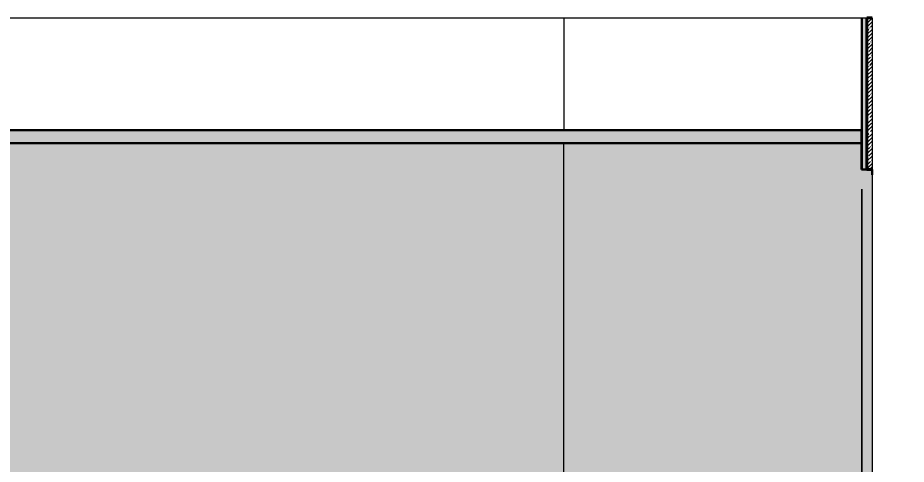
# Model space of a CAD drawing. Header units: millimetres. Extents: x -2711 to 60377, y -1987 to 15400.
# Drawn here: x 36805 to 40205, y 6373 to 8080 of the extents above; entities that cross this region are included whole.
import ezdxf

# ---------------------------------------------------------------- set-up
doc = ezdxf.new("R2010")
doc.units = ezdxf.units.MM
for name, color, linetype, lineweight in [('A-ANNO-DIMS', 7, 'Continuous', 9), ('A-ANNO-DIMS-25', 7, 'Continuous', 9), ('A-CLNG', 7, 'Continuous', 9), ('A-FLOR', 7, 'Continuous', 9), ('A-WALL', 7, 'Continuous', 9), ('A-WALL-PATT', 7, 'Continuous', 9), ('I-WALL', 7, 'Continuous', 9)]:
    doc.layers.add(name, color=color, linetype=linetype, lineweight=lineweight)
for name, color, linetype, lineweight, true_color in [('A-CLNG-1', 7, 'Continuous', 9, 0x787878), ('A-CLNG-2', 7, 'Continuous', 30, 0x3c3c3c), ('A-CLNG-FNSH-1', 7, 'Continuous', 30, 0x3c3c3c), ('A-WALL-4', 7, 'Continuous', 40, 0x3c3c3c), ('A-WALL-5', 7, 'Continuous', 30, 0x3c3c3c), ('A-WALL-FNSH-3', 7, 'Continuous', 30, 0x3c3c3c), ('I-WALL-1', 7, 'Continuous', 9, 0x787878)]:
    doc.layers.add(name, color=color, linetype=linetype, lineweight=lineweight, true_color=true_color)
doc.styles.add('ISOCPEUR_1', font='isocpeur.ttf', dxfattribs={"width": 0.9, "height": 62.5})
doc.dimstyles.new('ISO-2_5_0_9К_БОЛЬШОЙ_1', dxfattribs={"dimscale": 304.8, "dimtxt": 62.248823, "dimasz": 0.123031, "dimexe": 0.098425, "dimexo": 0.246063, "dimgap": 0, "dimtad": 1, "dimdec": 0, "dimrnd": 10, "dimzin": 0, "dimdsep": 46, "dimtxsty": 'ISOCPEUR_1', "dimblk1": 'OBLIQUE', "dimblk2": 'OBLIQUE', "dimsah": 1, "dimcen": 0.09, "dimdle": 0.098425, "dimazin": 0, "dimtfac": 1, "dimtdec": 4, "dimtix": 1, "dimtmove": 0, "dimatfit": 3, "dimfxl": 1, "dimtvp": 1, "dimtolj": 1, "dimtzin": 0, "dimarcsym": 2})
doc.dimstyles.new('ISO-2_5_0_9К_БОЛЬШОЙ_2', dxfattribs={"dimscale": 304.8, "dimtxt": 62.248823, "dimasz": 0.123031, "dimexe": 0.098425, "dimexo": 0.246063, "dimgap": 0, "dimtad": 1, "dimdec": 0, "dimrnd": 10, "dimzin": 0, "dimdsep": 46, "dimtxsty": 'ISOCPEUR_1', "dimblk1": 'OBLIQUE', "dimblk2": 'OBLIQUE', "dimsah": 1, "dimcen": 0.09, "dimdle": 0.098425, "dimazin": 0, "dimtfac": 1, "dimtdec": 4, "dimtix": 1, "dimtmove": 1, "dimatfit": 3, "dimfxl": 1, "dimtvp": 1, "dimtolj": 1, "dimtzin": 0, "dimarcsym": 2})
pattern_1 = [(0, (40164.783, 0), (30.48, 7.62), [2.515, -20.345, 2.515, -20.345, -121.92]), (0, (40164.783, 0), (30.48, 7.62), [-45.72, 2.515, -43.205, 2.515, -20.345, -53.34]), (0, (40164.783, 0), (30.48, 7.62), [-114.3, 2.515, -12.725, 2.515, -35.585]), (120, (40176.213, 3.81), (-21.8391136, 22.586454), [2.515, -20.345, 2.515, -20.345, -121.92]), (120, (40176.213, 3.81), (-21.8391136, 22.586454), [-45.72, 2.515, -43.205, 2.515, -20.345, -53.34]), (120, (40176.213, 3.81), (-21.8391136, 22.586454), [-114.3, 2.515, -12.725, 2.515, -35.585]), (240, (40180.023, 19.05), (-8.6408864, -30.206454), [2.515, -20.345, 2.515, -20.345, -121.92]), (240, (40180.023, 19.05), (-8.6408864, -30.206454), [-45.72, 2.515, -43.205, 2.515, -20.345, -53.34]), (240, (40180.023, 19.05), (-8.6408864, -30.206454), [-114.3, 2.515, -12.725, 2.515, -35.585])]

# ---------------------------------------------------------------- blocks, each defined once
blk = doc.blocks.new('DIMBLOCK17-Развертка 2_58-2')
at = {"layer": 'A-ANNO-DIMS-25'}
for p, q in [((40034.8, 7425), (40034.8, 3807.3)), ((40034.8, 3837.3), (40034.8, 7425)), ((40074.8, 4045), (40074.8, 3807.3)), ((40074.8, 3837.3), (40074.8, 4045)), ((40104.8, 3837.3), (40034.8, 3837.3)), ((40077.9, 3837.3), (40054.8, 3837.3)), ((40187.9, 3837.3), (40077.9, 3837.3))]:
    blk.add_line(p, q, dxfattribs=at)
at = {"layer": 'A-ANNO-DIMS-25', "lineweight": 20}
for p, q in [((40034.8, 3837.3), (40053.5, 3856.1)), ((40074.8, 3837.3), (40093.5, 3856.1)), ((40034.8, 3837.3), (40016, 3818.6)), ((40074.8, 3837.3), (40056, 3818.6))]:
    blk.add_line(p, q, dxfattribs=at)
at = {"layer": 'A-ANNO-DIMS-25', "color": 0, "insert": (40102.9, 3919), "char_height": 62.5, "width": 101.992, "attachment_point": 1, "line_spacing_factor": 1.149209, "style": 'ISOCPEUR_1'}
blk.add_mtext('40', dxfattribs=at)
blk = doc.blocks.new('_Oblique')
at = {"color": 0, "linetype": 'ByBlock', "lineweight": -2}
blk.add_line((-0.5, -0.5), (0.5, 0.5), dxfattribs=at)
blk = doc.blocks.new('DIMBLOCK18-Развертка 2_58-2')
at = {"layer": 'A-ANNO-DIMS-25'}
for p, q in [((40034.8, 7425), (40034.8, 3807.3)), ((40034.8, 3837.3), (40034.8, 7425)), ((39618.3, 4125), (39618.3, 3807.3)), ((39618.3, 3837.3), (39618.3, 4120)), ((40034.8, 3837.3), (39618.3, 3837.3))]:
    blk.add_line(p, q, dxfattribs=at)
at = {"layer": 'A-ANNO-DIMS-25', "lineweight": 20}
for p, q in [((39618.3, 3837.3), (39637, 3856.1)), ((40034.8, 3837.3), (40053.5, 3856.1)), ((39618.3, 3837.3), (39599.5, 3818.6)), ((40034.8, 3837.3), (40016, 3818.6))]:
    blk.add_line(p, q, dxfattribs=at)
at = {"layer": 'A-ANNO-DIMS-25', "color": 0, "insert": (39764.3, 3919), "char_height": 62.5, "width": 149.397, "attachment_point": 1, "line_spacing_factor": 1.149209, "style": 'ISOCPEUR_1'}
blk.add_mtext('420', dxfattribs=at)

msp = doc.modelspace()

# ---------------------------------------------------------------- hatches: boundary and pattern name
at = {"layer": 'A-CLNG-1'}
msp.add_hatch(color=256, dxfattribs=at).paths.add_polyline_path([(25164.9, 7600), (40033.8, 7600), (40033.8, 7650), (20175.8, 7650), (20175.8, 7600), (25134.6, 7600)])
h = msp.add_hatch(dxfattribs=at)
h.set_pattern_fill('FP_23', color=256, style=0, pattern_type=2)
h.set_pattern_definition(pattern_1)
h.paths.add_polyline_path([(40074.8, 7480), (40074.9, 7480), (40074.8, 7500)])
at = {"layer": 'A-WALL-PATT'}
for points in [[(36879.8, 4250), (36879.8, 6300), (38279.8, 6300), (38279.8, 4250), (38893.8, 4250), (38893.8, 7600), (36134.8, 7600), (36134.8, 4250), (36864.8, 4250)], [(39619.8, 4200), (39619.8, 5000), (40074.8, 5000), (40074.8, 7500), (40033.8, 7500), (40033.8, 7600), (38893.8, 7600), (38893.8, 4250), (39618.3, 4250), (39618.3, 4320), (39598.8, 4320), (39598.8, 4870), (39618.3, 4870), (39618.3, 5000), (39619.3, 5000), (39619.3, 4200)]]:
    msp.add_hatch(color=256, dxfattribs=at).paths.add_polyline_path(points)
at = {"layer": 'I-WALL-1'}
h = msp.add_hatch(dxfattribs=at)
h.set_pattern_fill('FP_23', color=256, style=0, pattern_type=2)
h.set_pattern_definition(pattern_1)
h.paths.add_polyline_path([(40054.8, 4200), (40054.8, 5000), (40034.8, 5000), (40034.8, 4200), (40048.7, 4200)])
h.paths.add_polyline_path([(40035, 7500), (40054.8, 7500), (40054.8, 8080), (40034.8, 8079.7), (40034.8, 7500)])
h = msp.add_hatch(dxfattribs=at)
h.set_pattern_fill('FP_22', color=256, style=0, pattern_type=2)
h.set_pattern_definition([(45, (40164.783, 0), (-14.25598, 14.25598), []), (45, (40179.039, 0), (-14.25598, 14.25598), [25.202, -5.04, 0.8382, -4.202])])
h.paths.add_polyline_path([(40074.8, 7500), (40074.8, 8080), (40054.8, 8080), (40054.8, 7500)])

# ---------------------------------------------------------------- linework, layer by layer
at = {"layer": 'A-CLNG'}
msp.add_line((40074.9, 7479.3), (40074.8, 7479.3), dxfattribs=at)
at = {"layer": 'A-CLNG-2'}
for p, q in [((40074.8, 7500), (40074.8, 7480)), ((40074.8, 7480), (40074.9, 7480))]:
    msp.add_line(p, q, dxfattribs=at)
at = {"layer": 'A-CLNG-FNSH-1'}
for p, q in [((40033.8, 7650), (20175.8, 7650)), ((40033.8, 7600), (40033.8, 7650)), ((40033.8, 7601), (20175.8, 7601)), ((20175.8, 7600), (40033.8, 7600))]:
    msp.add_line(p, q, dxfattribs=at)
at = {"layer": 'A-FLOR'}
msp.add_line((20154.4, 8080), (40054.8, 8080), dxfattribs=at)
at = {"layer": 'A-WALL'}
msp.add_line((40074.8, 8080.1), (40074.8, 7500), dxfattribs=at)
at = {"layer": 'A-WALL-4'}
for p, q in [((40074.9, 8080), (40054.8, 8080)), ((40054.8, 8080), (40054.8, 7500)), ((40054.8, 7500), (40074.9, 7500))]:
    msp.add_line(p, q, dxfattribs=at)
at = {"layer": 'A-WALL-5'}
for p, q in [((40034.8, 8080.1), (40034.8, 7650)), ((40034.8, 7500), (40054.8, 7500))]:
    msp.add_line(p, q, dxfattribs=at)
at = {"layer": 'A-WALL-FNSH-3'}
for p, q in [((40034.8, 7650), (40033.8, 7650)), ((40034.8, 7500), (40034.8, 7650)), ((40033.8, 7600), (40033.8, 7500)), ((40033.8, 7500), (40034.8, 7500))]:
    msp.add_line(p, q, dxfattribs=at)
at = {"layer": 'I-WALL'}
for p, q in [((38894.8, 8080), (38894.8, 7650)), ((38893.8, 7600), (38893.8, 4200)), ((40074.8, 7480), (40074.8, 5000))]:
    msp.add_line(p, q, dxfattribs=at)

# ---------------------------------------------------------------- dimensions: what is measured, and where the dimension line sits
at = {"layer": 'A-ANNO-DIMS'}
dim = msp.add_linear_dim(base=(39618.2828013, 3837.3219566), p1=(40034.7828013, 7500), p2=(39618.2828013, 4200), dimstyle='ISO-2_5_0_9К_БОЛЬШОЙ_1', override={"dimpost": '<>', "dimfxl": 3326.179828}, dxfattribs=at)
dim.commit()
dim.dimension.update_dxf_attribs({"geometry": 'DIMBLOCK18-Развертка 2_58-2', "text_midpoint": (39826.5328013, 3868.5719566)})
dim = msp.add_linear_dim(base=(40034.8, 3837.3), p1=(40074.8, 4120), p2=(40034.8, 7500), dimstyle='ISO-2_5_0_9К_БОЛЬШОЙ_2', override={"dimpost": '<>', "dimfxl": 3380.236678}, dxfattribs=at)
dim.commit()
dim.dimension.update_dxf_attribs({"geometry": 'DIMBLOCK17-Развертка 2_58-2', "text_midpoint": (40153.9, 3877.3), "dimtype": 160})

doc.saveas('drawing.dxf')
